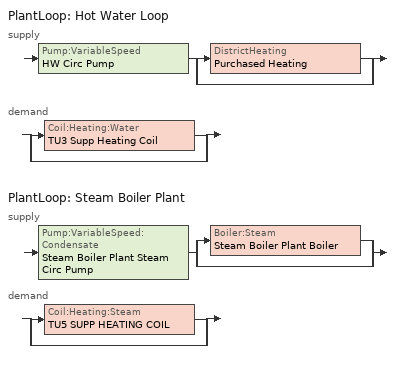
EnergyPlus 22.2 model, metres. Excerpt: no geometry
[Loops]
PlantLoop 'Hot Water Loop'
 supply: Pump:VariableSpeed 'HW Circ Pump' > split
  | DistrictHeating 'Purchased Heating'
  | bypass
 demand: split
  | Coil:Heating:Water 'TU3 Supp Heating Coil'
  | bypass
PlantLoop 'Steam Boiler Plant'
 supply: Pump:VariableSpeed:Condensate 'Steam Boiler Plant Steam Circ Pump' > split
  | Boiler:Steam 'Steam Boiler Plant Boiler'
  | bypass
 demand: split
  | Coil:Heating:Steam 'TU5 SUPP HEATING COIL'
  | bypass
[Sizing:Plant]
Name | Loop Type | Design Loop Exit Temperature {C} | Loop Design Temperature Difference {deltaC}
Hot Water Loop | heating | 82 | 11
Steam Boiler Plant | Steam | 110 | 25
[ZoneHVAC:TerminalUnit:VariableRefrigerantFlow] Terminal Unit Availability Schedule=VRFAvailSched; Cooling Supply Air Flow Rate {m3/s}=autosize; No Cooling Supply Air Flow Rate {m3/s}=autosize; Heating Supply Air Flow Rate {m3/s}=autosize; No Heating Supply Air Flow Rate {m3/s}=autosize; Cooling Outdoor Air Flow Rate {m3/s}=autosize; Heating Outdoor Air Flow Rate {m3/s}=autosize; No Load Outdoor Air Flow Rate {m3/s}=autosize; Supply Air Fan Operating Mode Schedule=VRFFanSchedule; Supply Air Fan Placement=drawthrough; Zone Terminal Unit On Parasitic Electric Energy Use {W}=30; Zone Terminal Unit Off Parasitic Electric Energy Use {W}=20; Maximum Supply Air Temperature from Supplemental Heater {C}=autosize
Name | Supply Air Fan Object | Outside Air Mixer Object | Cooling Coil Object | Heating Coil Object | Supplemental Heating Coil
TU3 | TU3 VRF Supply Fan | TU3 OA Mixer | TU3 VRF DX Cooling Coil | TU3 VRF DX Heating Coil | TU3 Supp Heating Coil
TU5 | TU5 VRF Supply Fan | TU5 OA Mixer | TU5 VRF DX Cooling Coil | TU5 VRF DX Heating Coil | TU5 Supp Heating Coil
[Fan:VariableVolume] Availability Schedule=VRFAvailSched; Fan Total Efficiency=0.7; Pressure Rise {Pa}=600; Maximum Flow Rate {m3/s}=autosize; Fan Power Minimum Flow Rate Input Method=Fraction; Fan Power Minimum Flow Fraction=0; Fan Power Minimum Air Flow Rate {m3/s}=0; Motor Efficiency=0.9; Motor In Airstream Fraction=1; Fan Power Coefficient 1=0.059; Fan Power Coefficient 2=0; Fan Power Coefficient 3=0; Fan Power Coefficient 4=0.928; Fan Power Coefficient 5=0
TU3 VRF Supply Fan; TU5 VRF Supply Fan
[Coil:Cooling:DX:VariableRefrigerantFlow:FluidTemperatureControl] Availability Schedule=VRFAvailSched; Rated Total Cooling Capacity {W}=autosize; Rated Sensible Heat Ratio=autosize; Indoor Unit Reference Superheating {deltaC}=3; Indoor Unit Evaporating Temperature Function of Superheating Curve=IUEvapTempCurve
TU3 VRF DX Cooling Coil; TU5 VRF DX Cooling Coil
[Coil:Heating:DX:VariableRefrigerantFlow:FluidTemperatureControl] Availability Schedule=VRFAvailSched; Rated Total Heating Capacity {W}=autosize; Indoor Unit Reference Subcooling {deltaC}=5; Indoor Unit Condensing Temperature Function of Subcooling Curve=IUCondTempCurve
TU3 VRF DX Heating Coil; TU5 VRF DX Heating Coil
[Coil:Heating:Water]
TU3 Supp Heating Coil: Availability Schedule=VRFAvailSched; U-Factor Times Area Value {W/K}=autosize; Maximum Water Flow Rate {m3/s}=autosize; Performance Input Method=UFactorTimesAreaAndDesignWaterFlowRate; Rated Capacity {W}=autosize; Rated Inlet Water Temperature {C}=82.2; Rated Inlet Air Temperature {C}=16.6; Rated Outlet Water Temperature {C}=71.1; Rated Outlet Air Temperature {C}=32.2
[Coil:Heating:Steam]
TU5 Supp Heating Coil: Availability Schedule=VRFAvailSched; Maximum Steam Flow Rate {m3/s}=autosize; Degree of SubCooling {C}=5; Degree of Loop SubCooling {C}=15; Coil Control Type=ZoneLoadControl
[Pump:VariableSpeed]
HW Circ Pump: Design Maximum Flow Rate {m3/s}=autosize; Design Pump Head {Pa}=179352; Design Power Consumption {W}=autosize; Motor Efficiency=0.9; Fraction of Motor Inefficiencies to Fluid Stream=0; Coefficient 1 of the Part Load Performance Curve=0; Coefficient 2 of the Part Load Performance Curve=1; Coefficient 3 of the Part Load Performance Curve=0; Coefficient 4 of the Part Load Performance Curve=0; Design Minimum Flow Rate {m3/s}=0; Pump Control Type=INTERMITTENT
[Pump:VariableSpeed:Condensate]
Steam Boiler Plant Steam Circ Pump: Design Steam Volume Flow Rate {m3/s}=Autosize; Design Power Consumption {W}=Autosize; Coefficient 1 of the Part Load Performance Curve=0; Coefficient 2 of the Part Load Performance Curve=1; Coefficient 3 of the Part Load Performance Curve=0; Coefficient 4 of the Part Load Performance Curve=0
[Boiler:Steam]
Steam Boiler Plant Boiler: Fuel Type=NaturalGas; Maximum Operating Pressure {Pa}=160000; Theoretical Efficiency=0.8; Design Outlet Steam Temperature {C}=115; Nominal Capacity {W}=autosize; Minimum Part Load Ratio=0.00001; Maximum Part Load Ratio=1; Optimum Part Load Ratio=0.2; Coefficient 1 of Fuel Use Function of Part Load Ratio Curve=0.8; Coefficient 2 of Fuel Use Function of Part Load Ratio Curve=0.1; Coefficient 3 of Fuel Use Function of Part Load Ratio Curve=0.1
[DistrictHeating]
Purchased Heating: Nominal Capacity {W}=Autosize
[PlantLoop] Minimum Loop Temperature {C}=10; Maximum Loop Flow Rate {m3/s}=Autosize; Minimum Loop Flow Rate {m3/s}=0; Plant Loop Volume {m3}=autocalculate; Load Distribution Scheme=Optimal
Name | Fluid Type | Plant Equipment Operation Scheme | Maximum Loop Temperature {C}
Hot Water Loop | Water | Hot Loop Operation | 100
Steam Boiler Plant | Steam | Steam Boiler Plant Operation | 110
[PlantEquipmentList]
heating plant: Purchased Heating
Steam Boiler Plant heating plant: Steam Boiler Plant Boiler
[PlantEquipmentOperation:HeatingLoad] Load Range 1 Lower Limit {W}=0; Load Range 1 Upper Limit {W}=100000
Name | Range 1 Equipment List
Purchased Heating Only | heating plant
Steam Boiler Plant Heat Supply | Steam Boiler Plant heating plant
[PlantEquipmentOperationSchemes] Control Scheme 1 Schedule=AlwaysOn
Name | Control Scheme 1
Hot Loop Operation | Purchased Heating Only
Steam Boiler Plant Operation | Steam Boiler Plant Heat Supply
[SetpointManager:Scheduled] Control Variable=Temperature; Schedule=Steam-Loop-Temp-Schedule
Name | Setpoint Node or NodeList
Steam Boiler Plant Boiler Setpoint Manager | Steam Boiler Plant Boiler Outlet Node
Steam Boiler Plant Steam Temp Manager | Steam Boiler Plant Steam Supply Outlet Node
[Schedule:Compact]
VRFFanSchedule: Through: 12/31, For: AllDays, Until: 7:00, 1, Until: 18:00, 1, Until: 24:00, 1
VRFAvailSched: Through: 3/31, For: AllDays, Until: 24:00, 1, Through: 9/30, For: WeekDays, Until: 7:00, 1, Until: 17:00, 1, Until: 24:00, 1, For: SummerDesignDay WinterDesignDay, Until: 24:00, 1, For: AllOtherDays, Until: 24:00, 1, Through: 12/31, For: AllDays, Until: 24:00, 1
AlwaysOn: Through: 12/31, For: Alldays, Until: 24:00, 1
Steam-Loop-Temp-Schedule: Through: 12/31, For: AllDays, Until: 24:00, 100
[Curve:Quadratic] Minimum Value of x=0; Input Unit Type for X=Temperature; Output Unit Type=Temperature
Name | Coefficient1 Constant | Coefficient2 x | Coefficient3 x**2 | Maximum Value of x
IUEvapTempCurve | 0 | 0.843 | 0 | 15
IUCondTempCurve | -1.85 | 0.411 | 0.0196 | 20
